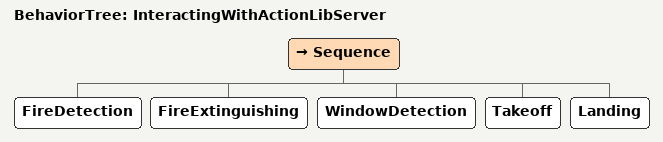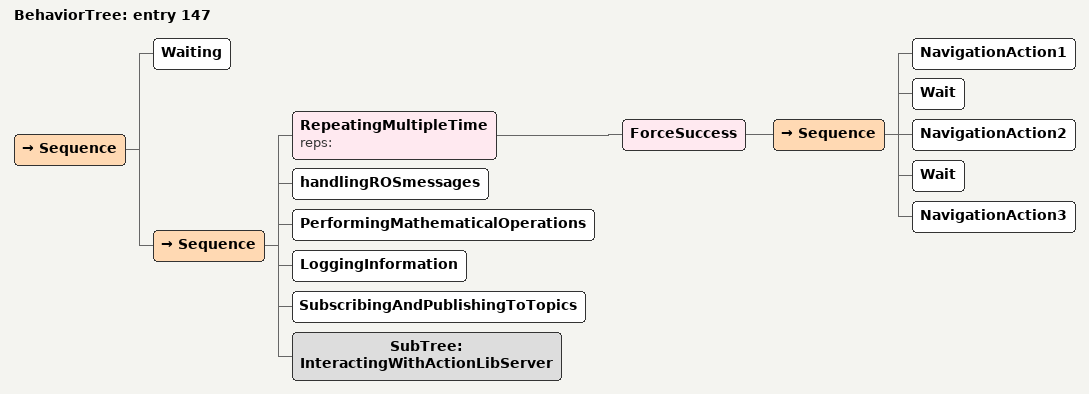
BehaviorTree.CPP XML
<?xml version="1.0" encoding="UTF-8"?>
<root BTCPP_format="4">
  <BehaviorTree ID="InteractingWithActionLibServer">
    <Sequence>
      <FireDetection/>
      <FireExtinguishing/>
      <WindowDetection/>
      <Takeoff/>
      <Landing/>
    </Sequence>
  </BehaviorTree>

  <BehaviorTree ID="entry 147">
    <Sequence>
      <Waiting/>
      <Sequence>
        <RepeatingMultipleTime reps="">
          <ForceSuccess>
            <Sequence>
              <NavigationAction1/>
              <Wait/>
              <NavigationAction2/>
              <Wait/>
              <NavigationAction3/>
            </Sequence>
          </ForceSuccess>
        </RepeatingMultipleTime>
        <handlingROSmessages/>
        <PerformingMathematicalOperations/>
        <LoggingInformation/>
        <SubscribingAndPublishingToTopics/>
        <SubTree ID="InteractingWithActionLibServer"/>
      </Sequence>
    </Sequence>
  </BehaviorTree>

</root>
